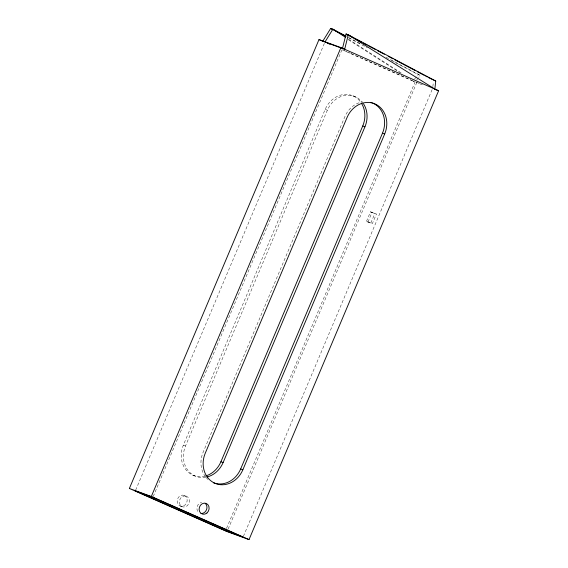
<?xml version="1.0" encoding="UTF-8"?>
<svg xmlns="http://www.w3.org/2000/svg" width="568" height="568" viewBox="0 0 568 568"><rect width="100%" height="100%" fill="white"/><g stroke="black" fill="none" stroke-linecap="round" stroke-linejoin="round"><path stroke-width="0.43" stroke-dasharray="2.84 2.13" d="M432.859 86.663L433.37 81.842M135.674 490.106L324.598 42.87M153.225 496.524L341.801 50.105M205.105 476.119A23.615 20.526 -69.9 0 1 185.211 468.827A23.615 20.526 -69.9 0 1 183.329 445.184L325.166 109.404A23.615 20.526 -69.9 0 1 360.865 102.346M205.751 477.262A23.615 20.526 -69.9 0 1 185.516 445.986L327.36 110.206A23.615 20.526 -69.9 0 1 362.59 102.503M226.554 528.275L415.137 81.849L361.986 58.397M228.123 529.127L416.699 82.708L419.17 83.61M366.459 221.392L370.506 211.821L374.894 213.426L376.392 214.086L372.352 223.657L366.459 221.392L372.352 223.657M367.965 222.052L372.005 212.482L376.392 214.086M370.847 222.997L374.894 213.426M243.416 536.327L432.34 89.084M414.519 79.115L418.183 74.621L420.377 75.423L418.808 77.347M416.706 79.918L418.282 77.993M419.12 83.304L412.943 81.046L416.699 82.708M419.993 83.908L422.457 84.809M353.147 95.942L355.341 96.745M325.166 109.404L327.36 110.206M183.329 445.184L185.516 445.986M192.928 475.224L195.122 476.027M184.387 495.452A5.666 4.927 -69.9 0 1 184.983 505.002A5.666 4.927 -69.9 0 1 177.173 501.558A5.666 4.927 -69.9 0 1 184.387 495.452L186.581 496.255A5.666 4.927 -69.9 0 1 187.177 505.804A5.666 4.927 -69.9 0 1 179.367 502.36A5.666 4.927 -69.9 0 1 186.581 496.255M179.978 505.889L182.172 506.691M344.265 50.58L349.902 53.065M350.712 53.42L354.737 55.195M355.54 55.55L361.177 58.042M342.078 49.778L412.141 80.692M370.506 211.821L372.005 212.482M348.525 37.453L360.24 43.644M386.013 57.261L420.377 75.423M348.674 37.893L361.17 44.496M361.951 44.907L367.418 47.797M391.629 60.591L418.183 74.621M348.461 39.164L401.796 73.307M348.489 39.781L399.609 72.512M197.763 511.413A5.666 4.927 -69.9 0 1 201.583 502.375M208.122 479.555A23.615 20.526 -69.9 0 1 205.928 477.312M205.424 476.687A23.615 20.526 -69.9 0 1 203.067 452.405L344.904 116.617A23.615 20.526 -69.9 0 1 362.249 101.928"/><path stroke-width="0.85" d="M346.182 36.217L332.898 29.202L324.939 42.053L344.677 49.267L348.255 34.818L435.734 81.039L434.868 89.062L348.255 34.818L346.061 34.016L342.49 48.472M129.376 488.466L318.989 39.59L340.914 47.605L438.624 90.724L249.025 539.6L227.086 531.577L129.376 488.466L151.315 496.489L249.025 539.6M151.315 496.489L340.914 47.605M205.879 475.899A23.615 20.526 -69.9 0 0 220.909 461.77L362.753 125.982A23.615 20.526 -69.9 0 0 361.731 103.681M207.299 476.921A23.615 20.526 -69.9 0 0 223.103 462.572L364.947 126.785A23.615 20.526 -69.9 0 0 363.506 103.802M213.376 482.736A23.615 20.526 -69.9 0 0 240.647 468.99L382.484 133.196A23.615 20.526 -69.9 0 0 372.878 103.163M242.841 469.793L384.678 133.998A23.615 20.526 -69.9 0 0 375.072 103.958A23.615 20.526 -69.9 0 0 347.098 117.42L205.261 453.207A23.615 20.526 -69.9 0 0 214.867 483.247A23.615 20.526 -69.9 0 0 242.841 469.793L240.647 468.99M225.524 530.725L243.076 537.136L152.877 497.341L135.326 490.922L225.524 530.725L226.213 529.092M318.989 39.59L322.745 41.251L330.704 28.4L332.898 29.202L345.493 37.268M435.734 81.039L428.854 77.759M322.745 41.251L324.207 41.783M434.584 89.247L438.624 90.724M362.753 125.982L364.947 126.785M382.484 133.196L384.678 133.998M220.909 461.77L223.103 462.572M327.36 43.118L329.774 44.183M353.097 37.729L346.061 34.016L347.559 34.953M357.002 39.795L361.688 42.266M363.25 43.097L367.155 45.156M368.717 45.987L375.746 49.7M377.308 50.524L384.337 54.237M388.242 56.303L392.928 58.774M394.49 59.605L415.577 70.744M417.139 71.568L424.168 75.281M425.73 76.112L427.292 76.936M337.74 32.113L330.704 28.4L332.188 29.351M339.302 32.937L345.55 36.238M205.226 503.362A5.666 4.927 -69.9 0 1 206.44 509.879A5.666 4.927 -69.9 0 1 200.965 513.444M370.719 102.368A23.615 20.526 -69.9 0 1 372.175 102.865M206.922 513.025A5.666 4.927 -69.9 0 0 206.326 503.475A5.666 4.927 -69.9 0 0 199.112 509.581A5.666 4.927 -69.9 0 0 206.922 513.025"/></g></svg>
